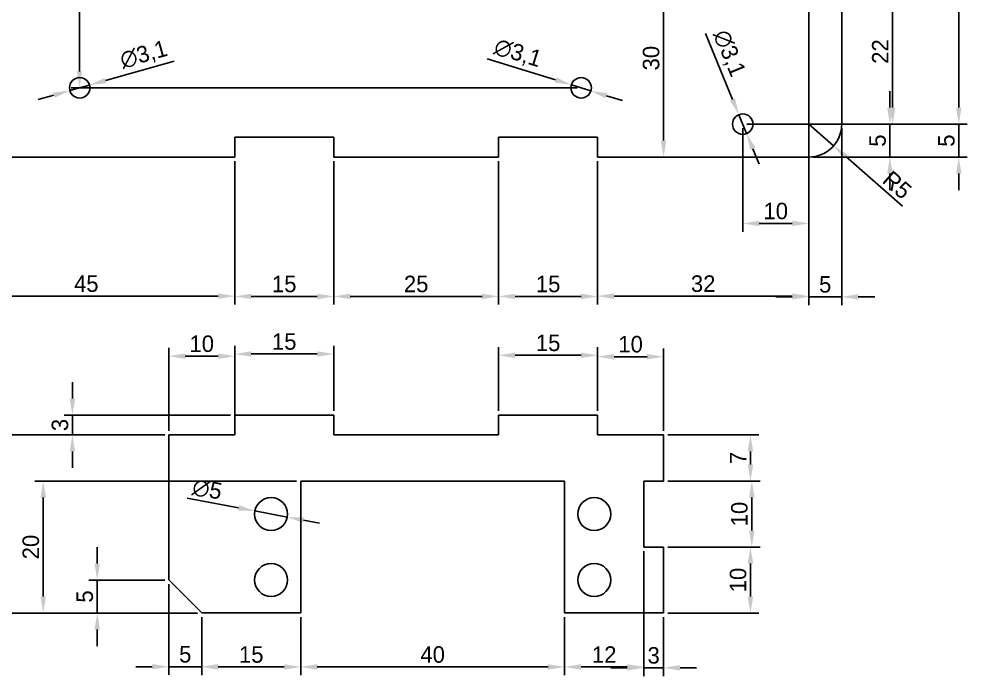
# Model space of a CAD drawing. Header units: millimetres. Extents: x -87 to 325, y -29 to 181.
# Drawn here: x 82.3 to 226, y -28.7 to 70.9 of the extents above; entities that cross this region are included whole.
import ezdxf

# ---------------------------------------------------------------- set-up
doc = ezdxf.new("R2010")
doc.units = ezdxf.units.MM
for name, color, linetype in [('base', 7, 'Continuous'), ('c_base', 4, 'Continuous'), ('c_lateral', 4, 'Continuous'), ('diametros', 4, 'Continuous'), ('laterales', 7, 'Continuous')]:
    doc.layers.add(name, color=color, linetype=linetype)
doc.dimstyles.new('ISO-25', dxfattribs={"dimtxt": 2.5, "dimasz": 2.5, "dimexe": 1.25, "dimexo": 0.625, "dimtad": 1, "dimtxsty": 'Standard', "dimcen": 2.5, "dimadec": 0, "dimazin": 0, "dimtfac": 1, "dimtmove": 0, "dimatfit": 3, "dimfxl": 1, "dimarcsym": 0})

# ---------------------------------------------------------------- blocks, each defined once
blk = doc.blocks.new('*D3')
at = {"layer": 'Defpoints', "color": 0}
for p in [(92.99, 60.92), (90.01, 60.08)]:
    blk.add_point(p, dxfattribs=at)
at = {"layer": 'diametros', "color": 0, "lineweight": -2}
for p, q in [((105.82, 64.55), (95.4, 61.6)), ((90.01, 60.08), (92.99, 60.92)), ((87.6, 59.4), (85.2, 58.72))]:
    blk.add_line(p, q, dxfattribs=at)
at = {"layer": 'diametros', "color": 0}
for points in [[(95.28, 62), (95.51, 61.2), (92.99, 60.92)], [(87.49, 59.8), (87.72, 59), (90.01, 60.08)]]:
    blk.add_solid(points, dxfattribs=at)
at = {"layer": 'diametros', "color": 0, "insert": (101.24, 65.42), "char_height": 2.5, "attachment_point": 5, "rotation": 15.8009}
blk.add_mtext('∅3,1', dxfattribs=at)
blk = doc.blocks.new('*D4')
at = {"layer": 'Defpoints', "color": 0}
for p in [(166.02, 60.96), (168.98, 60.04)]:
    blk.add_point(p, dxfattribs=at)
at = {"layer": 'diametros', "color": 0, "lineweight": -2}
for p, q in [((153.28, 64.89), (163.63, 61.69)), ((168.98, 60.04), (166.02, 60.96)), ((171.37, 59.31), (173.76, 58.57))]:
    blk.add_line(p, q, dxfattribs=at)
at = {"layer": 'diametros', "color": 0}
for points in [[(163.75, 62.09), (163.51, 61.3), (166.02, 60.96)], [(171.49, 59.7), (171.25, 58.91), (168.98, 60.04)]]:
    blk.add_solid(points, dxfattribs=at)
at = {"layer": 'diametros', "color": 0, "insert": (157.87, 65.65), "char_height": 2.5, "attachment_point": 5, "rotation": 342.8414}
blk.add_mtext('∅3,1', dxfattribs=at)
blk = doc.blocks.new('*D14')
at = {"layer": 'c_base', "color": 0, "lineweight": -2}
for p, q in [((155, 49.38), (155, 27.64)), ((170, 49.38), (170, 27.64)), ((167.5, 28.89), (157.5, 28.89))]:
    blk.add_line(p, q, dxfattribs=at)
at = {"layer": 'c_base', "color": 0}
for points in [[(157.5, 29.3), (157.5, 28.47), (155, 28.89)], [(167.5, 29.3), (167.5, 28.47), (170, 28.89)]]:
    blk.add_solid(points, dxfattribs=at)
at = {"layer": 'Defpoints', "color": 0}
for p in [(155, 50), (170, 50), (155, 28.89)]:
    blk.add_point(p, dxfattribs=at)
at = {"layer": 'c_base', "color": 0, "insert": (162.5, 30.76), "char_height": 2.5, "attachment_point": 5}
blk.add_mtext('15', dxfattribs=at)
blk = doc.blocks.new('*D15')
at = {"layer": 'c_base', "color": 0, "lineweight": -2}
for p, q in [((130, 49.38), (130, 27.64)), ((155, 49.38), (155, 27.64)), ((152.5, 28.89), (132.5, 28.89))]:
    blk.add_line(p, q, dxfattribs=at)
at = {"layer": 'c_base', "color": 0}
for points in [[(132.5, 29.3), (132.5, 28.47), (130, 28.89)], [(152.5, 29.3), (152.5, 28.47), (155, 28.89)]]:
    blk.add_solid(points, dxfattribs=at)
at = {"layer": 'Defpoints', "color": 0}
for p in [(130, 50), (155, 50), (130, 28.89)]:
    blk.add_point(p, dxfattribs=at)
at = {"layer": 'c_base', "color": 0, "insert": (142.5, 30.76), "char_height": 2.5, "attachment_point": 5}
blk.add_mtext('25', dxfattribs=at)
blk = doc.blocks.new('*D16')
at = {"layer": 'c_base', "color": 0, "lineweight": -2}
for p, q in [((115, 49.38), (115, 27.64)), ((130, 49.38), (130, 27.64)), ((127.5, 28.89), (117.5, 28.89))]:
    blk.add_line(p, q, dxfattribs=at)
at = {"layer": 'c_base', "color": 0}
for points in [[(117.5, 29.3), (117.5, 28.47), (115, 28.89)], [(127.5, 29.3), (127.5, 28.47), (130, 28.89)]]:
    blk.add_solid(points, dxfattribs=at)
at = {"layer": 'Defpoints', "color": 0}
for p in [(115, 50), (130, 50), (115, 28.89)]:
    blk.add_point(p, dxfattribs=at)
at = {"layer": 'c_base', "color": 0, "insert": (122.5, 30.76), "char_height": 2.5, "attachment_point": 5}
blk.add_mtext('15', dxfattribs=at)
blk = doc.blocks.new('*D22')
at = {"layer": 'c_base', "color": 0, "lineweight": -2}
for p, q in [((90.88, 119.5), (90.23, 119.5)), ((91.48, 63), (91.48, 117)), ((166.88, 60.5), (90.23, 60.5))]:
    blk.add_line(p, q, dxfattribs=at)
at = {"layer": 'c_base', "color": 0}
for points in [[(91.06, 117), (91.89, 117), (91.48, 119.5)], [(91.06, 63), (91.89, 63), (91.48, 60.5)]]:
    blk.add_solid(points, dxfattribs=at)
at = {"layer": 'Defpoints', "color": 0}
for p in [(91.48, 119.5), (91.5, 119.5), (167.5, 60.5)]:
    blk.add_point(p, dxfattribs=at)
at = {"layer": 'c_base', "color": 0, "insert": (89.6, 90), "char_height": 2.5, "attachment_point": 5, "rotation": 90}
blk.add_mtext('59', dxfattribs=at)
blk = doc.blocks.new('*D23')
at = {"layer": 'c_lateral', "color": 0, "lineweight": -2}
for p, q in [((105, -14.72), (105, -28.49)), ((110, -19.72), (110, -28.49)), ((102.5, -27.24), (100, -27.24)), ((105, -27.24), (110, -27.24)), ((112.5, -27.24), (115, -27.24))]:
    blk.add_line(p, q, dxfattribs=at)
at = {"layer": 'c_lateral', "color": 0}
for points in [[(102.5, -26.83), (102.5, -27.66), (105, -27.24)], [(112.5, -26.83), (112.5, -27.66), (110, -27.24)]]:
    blk.add_solid(points, dxfattribs=at)
at = {"layer": 'Defpoints', "color": 0}
for p in [(105, -14.1), (110, -19.1), (110, -27.24)]:
    blk.add_point(p, dxfattribs=at)
at = {"layer": 'c_lateral', "color": 0, "insert": (107.5, -25.37), "char_height": 2.5, "attachment_point": 5}
blk.add_mtext('5', dxfattribs=at)
blk = doc.blocks.new('*D24')
at = {"layer": 'c_lateral', "color": 0, "lineweight": -2}
for p, q in [((110, -19.72), (110, -28.52)), ((125, -19.72), (125, -28.52)), ((112.5, -27.27), (122.5, -27.27))]:
    blk.add_line(p, q, dxfattribs=at)
at = {"layer": 'c_lateral', "color": 0}
for points in [[(112.5, -26.86), (112.5, -27.69), (110, -27.27)], [(122.5, -26.86), (122.5, -27.69), (125, -27.27)]]:
    blk.add_solid(points, dxfattribs=at)
at = {"layer": 'Defpoints', "color": 0}
for p in [(110, -19.1), (125, -19.1), (125, -27.27)]:
    blk.add_point(p, dxfattribs=at)
at = {"layer": 'c_lateral', "color": 0, "insert": (117.5, -25.4), "char_height": 2.5, "attachment_point": 5}
blk.add_mtext('15', dxfattribs=at)
blk = doc.blocks.new('*D25')
at = {"layer": 'c_lateral', "color": 0, "lineweight": -2}
for p, q in [((125, -19.72), (125, -28.52)), ((165, -19.72), (165, -28.52)), ((127.5, -27.27), (162.5, -27.27))]:
    blk.add_line(p, q, dxfattribs=at)
at = {"layer": 'c_lateral', "color": 0}
for points in [[(127.5, -26.86), (127.5, -27.69), (125, -27.27)], [(162.5, -26.86), (162.5, -27.69), (165, -27.27)]]:
    blk.add_solid(points, dxfattribs=at)
at = {"layer": 'Defpoints', "color": 0}
for p in [(125, -19.1), (165, -19.1), (165, -27.27)]:
    blk.add_point(p, dxfattribs=at)
at = {"layer": 'c_lateral', "color": 0, "insert": (145, -25.4), "char_height": 2.5, "attachment_point": 5}
blk.add_mtext('40', dxfattribs=at)
blk = doc.blocks.new('*D26')
at = {"layer": 'c_lateral', "color": 0, "lineweight": -2}
for p, q in [((177, -9.72), (177, -28.52)), ((165, -19.72), (165, -28.52)), ((167.5, -27.27), (174.5, -27.27))]:
    blk.add_line(p, q, dxfattribs=at)
at = {"layer": 'c_lateral', "color": 0}
for points in [[(167.5, -26.86), (167.5, -27.69), (165, -27.27)], [(174.5, -26.86), (174.5, -27.69), (177, -27.27)]]:
    blk.add_solid(points, dxfattribs=at)
at = {"layer": 'Defpoints', "color": 0}
for p in [(177, -9.1), (165, -19.1), (177, -27.27)]:
    blk.add_point(p, dxfattribs=at)
at = {"layer": 'c_lateral', "color": 0, "insert": (171, -25.4), "char_height": 2.5, "attachment_point": 5}
blk.add_mtext('12', dxfattribs=at)
blk = doc.blocks.new('*D27')
at = {"layer": 'c_lateral', "color": 0, "lineweight": -2}
for p, q in [((177, -9.72), (177, -28.65)), ((180, -19.72), (180, -28.65)), ((174.5, -27.4), (172, -27.4)), ((177, -27.4), (180, -27.4)), ((182.5, -27.4), (185, -27.4))]:
    blk.add_line(p, q, dxfattribs=at)
at = {"layer": 'c_lateral', "color": 0}
for points in [[(174.5, -26.99), (174.5, -27.82), (177, -27.4)], [(182.5, -26.99), (182.5, -27.82), (180, -27.4)]]:
    blk.add_solid(points, dxfattribs=at)
at = {"layer": 'Defpoints', "color": 0}
for p in [(177, -9.1), (180, -19.1), (180, -27.4)]:
    blk.add_point(p, dxfattribs=at)
at = {"layer": 'c_lateral', "color": 0, "insert": (178.5, -25.53), "char_height": 2.5, "attachment_point": 5}
blk.add_mtext('3', dxfattribs=at)
blk = doc.blocks.new('*D28')
at = {"layer": 'c_lateral', "color": 0, "lineweight": -2}
for p, q in [((94.16, -11.6), (94.16, -9.1)), ((104.38, -14.1), (92.91, -14.1)), ((94.16, -19.1), (94.16, -14.1)), ((109.38, -19.1), (92.91, -19.1)), ((94.16, -21.6), (94.16, -24.1))]:
    blk.add_line(p, q, dxfattribs=at)
at = {"layer": 'c_lateral', "color": 0}
for points in [[(93.74, -11.6), (94.57, -11.6), (94.16, -14.1)], [(93.74, -21.6), (94.57, -21.6), (94.16, -19.1)]]:
    blk.add_solid(points, dxfattribs=at)
at = {"layer": 'Defpoints', "color": 0}
for p in [(94.16, -14.1), (105, -14.1), (110, -19.1)]:
    blk.add_point(p, dxfattribs=at)
at = {"layer": 'c_lateral', "color": 0, "insert": (92.28, -16.6), "char_height": 2.5, "attachment_point": 5, "rotation": 90}
blk.add_mtext('5', dxfattribs=at)
blk = doc.blocks.new('*D29')
at = {"layer": 'c_lateral', "color": 0, "lineweight": -2}
for p, q in [((124.38, 0.9), (84.72, 0.9)), ((85.97, -16.6), (85.97, -1.6)), ((109.38, -19.1), (84.72, -19.1))]:
    blk.add_line(p, q, dxfattribs=at)
at = {"layer": 'c_lateral', "color": 0}
for points in [[(85.56, -1.6), (86.39, -1.6), (85.97, 0.9)], [(85.56, -16.6), (86.39, -16.6), (85.97, -19.1)]]:
    blk.add_solid(points, dxfattribs=at)
at = {"layer": 'Defpoints', "color": 0}
for p in [(85.97, 0.9), (125, 0.9), (110, -19.1)]:
    blk.add_point(p, dxfattribs=at)
at = {"layer": 'c_lateral', "color": 0, "insert": (84.1, -9.1), "char_height": 2.5, "attachment_point": 5, "rotation": 90}
blk.add_mtext('20', dxfattribs=at)
blk = doc.blocks.new('*D30')
at = {"layer": 'c_lateral', "color": 0, "lineweight": -2}
for p, q in [((104.38, 7.9), (76.41, 7.9)), ((77.66, -16.6), (77.66, 5.4)), ((109.38, -19.1), (76.41, -19.1))]:
    blk.add_line(p, q, dxfattribs=at)
at = {"layer": 'c_lateral', "color": 0}
for points in [[(77.24, 5.4), (78.08, 5.4), (77.66, 7.9)], [(77.24, -16.6), (78.08, -16.6), (77.66, -19.1)]]:
    blk.add_solid(points, dxfattribs=at)
at = {"layer": 'Defpoints', "color": 0}
for p in [(77.66, 7.9), (105, 7.9), (110, -19.1)]:
    blk.add_point(p, dxfattribs=at)
at = {"layer": 'c_lateral', "color": 0, "insert": (75.78, -5.6), "char_height": 2.5, "attachment_point": 5, "rotation": 90}
blk.add_mtext('27', dxfattribs=at)
blk = doc.blocks.new('*D31')
at = {"layer": 'c_lateral', "color": 0, "lineweight": -2}
for p, q in [((90.39, 13.4), (90.39, 15.9)), ((114.38, 10.9), (89.14, 10.9)), ((90.39, 10.9), (90.39, 7.9)), ((104.38, 7.9), (89.14, 7.9)), ((90.39, 5.4), (90.39, 2.9))]:
    blk.add_line(p, q, dxfattribs=at)
at = {"layer": 'c_lateral', "color": 0}
for points in [[(89.98, 13.4), (90.81, 13.4), (90.39, 10.9)], [(89.98, 5.4), (90.81, 5.4), (90.39, 7.9)]]:
    blk.add_solid(points, dxfattribs=at)
at = {"layer": 'Defpoints', "color": 0}
for p in [(115, 10.9), (90.39, 7.9), (105, 7.9)]:
    blk.add_point(p, dxfattribs=at)
at = {"layer": 'c_lateral', "color": 0, "insert": (88.52, 9.4), "char_height": 2.5, "attachment_point": 5, "rotation": 90}
blk.add_mtext('3', dxfattribs=at)
blk = doc.blocks.new('*D32')
at = {"layer": 'c_lateral', "color": 0, "lineweight": -2}
for p, q in [((180.62, -9.1), (194.42, -9.1)), ((193.17, -16.6), (193.17, -11.6)), ((180.62, -19.1), (194.42, -19.1))]:
    blk.add_line(p, q, dxfattribs=at)
at = {"layer": 'c_lateral', "color": 0}
for points in [[(192.75, -11.6), (193.59, -11.6), (193.17, -9.1)], [(192.75, -16.6), (193.59, -16.6), (193.17, -19.1)]]:
    blk.add_solid(points, dxfattribs=at)
at = {"layer": 'Defpoints', "color": 0}
for p in [(180, -9.1), (193.17, -9.1), (180, -19.1)]:
    blk.add_point(p, dxfattribs=at)
at = {"layer": 'c_lateral', "color": 0, "insert": (191.3, -14.1), "char_height": 2.5, "attachment_point": 5, "rotation": 90}
blk.add_mtext('10', dxfattribs=at)
blk = doc.blocks.new('*D33')
at = {"layer": 'c_lateral', "color": 0, "lineweight": -2}
for p, q in [((180.62, 0.9), (194.63, 0.9)), ((193.38, -6.6), (193.38, -1.6)), ((180.62, -9.1), (194.63, -9.1))]:
    blk.add_line(p, q, dxfattribs=at)
at = {"layer": 'c_lateral', "color": 0}
for points in [[(192.96, -1.6), (193.79, -1.6), (193.38, 0.9)], [(192.96, -6.6), (193.79, -6.6), (193.38, -9.1)]]:
    blk.add_solid(points, dxfattribs=at)
at = {"layer": 'Defpoints', "color": 0}
for p in [(180, 0.9), (193.38, 0.9), (180, -9.1)]:
    blk.add_point(p, dxfattribs=at)
at = {"layer": 'c_lateral', "color": 0, "insert": (191.5, -4.1), "char_height": 2.5, "attachment_point": 5, "rotation": 90}
blk.add_mtext('10', dxfattribs=at)
blk = doc.blocks.new('*D34')
at = {"layer": 'c_lateral', "color": 0, "lineweight": -2}
for p, q in [((180.62, 7.9), (194.42, 7.9)), ((193.17, 3.4), (193.17, 5.4)), ((180.62, 0.9), (194.42, 0.9))]:
    blk.add_line(p, q, dxfattribs=at)
at = {"layer": 'c_lateral', "color": 0}
for points in [[(192.75, 5.4), (193.59, 5.4), (193.17, 7.9)], [(192.75, 3.4), (193.59, 3.4), (193.17, 0.9)]]:
    blk.add_solid(points, dxfattribs=at)
at = {"layer": 'Defpoints', "color": 0}
for p in [(180, 7.9), (193.17, 7.9), (180, 0.9)]:
    blk.add_point(p, dxfattribs=at)
at = {"layer": 'c_lateral', "color": 0, "insert": (191.3, 4.4), "char_height": 2.5, "attachment_point": 5, "rotation": 90}
blk.add_mtext('7', dxfattribs=at)
blk = doc.blocks.new('*D35')
at = {"layer": 'c_lateral', "color": 0, "lineweight": -2}
for p, q in [((115, 11.53), (115, 21.41)), ((117.5, 20.16), (127.5, 20.16)), ((130, 11.53), (130, 21.41))]:
    blk.add_line(p, q, dxfattribs=at)
at = {"layer": 'c_lateral', "color": 0}
for points in [[(117.5, 20.58), (117.5, 19.74), (115, 20.16)], [(127.5, 20.58), (127.5, 19.74), (130, 20.16)]]:
    blk.add_solid(points, dxfattribs=at)
at = {"layer": 'Defpoints', "color": 0}
for p in [(130, 20.16), (115, 10.9), (130, 10.9)]:
    blk.add_point(p, dxfattribs=at)
at = {"layer": 'c_lateral', "color": 0, "insert": (122.5, 22.04), "char_height": 2.5, "attachment_point": 5}
blk.add_mtext('15', dxfattribs=at)
blk = doc.blocks.new('*D36')
at = {"layer": 'c_lateral', "color": 0, "lineweight": -2}
for p, q in [((155, 11.53), (155, 21.21)), ((170, 11.53), (170, 21.21)), ((167.5, 19.96), (157.5, 19.96))]:
    blk.add_line(p, q, dxfattribs=at)
at = {"layer": 'c_lateral', "color": 0}
for points in [[(157.5, 20.37), (157.5, 19.54), (155, 19.96)], [(167.5, 20.37), (167.5, 19.54), (170, 19.96)]]:
    blk.add_solid(points, dxfattribs=at)
at = {"layer": 'Defpoints', "color": 0}
for p in [(155, 19.96), (155, 10.9), (170, 10.9)]:
    blk.add_point(p, dxfattribs=at)
at = {"layer": 'c_lateral', "color": 0, "insert": (162.5, 21.83), "char_height": 2.5, "attachment_point": 5}
blk.add_mtext('15', dxfattribs=at)
blk = doc.blocks.new('*D37')
at = {"layer": 'c_lateral', "color": 0, "lineweight": -2}
for p, q in [((170, 11.53), (170, 21)), ((180, 8.53), (180, 21)), ((177.5, 19.75), (172.5, 19.75))]:
    blk.add_line(p, q, dxfattribs=at)
at = {"layer": 'c_lateral', "color": 0}
for points in [[(172.5, 20.17), (172.5, 19.33), (170, 19.75)], [(177.5, 20.17), (177.5, 19.33), (180, 19.75)]]:
    blk.add_solid(points, dxfattribs=at)
at = {"layer": 'Defpoints', "color": 0}
for p in [(170, 19.75), (170, 10.9), (180, 7.9)]:
    blk.add_point(p, dxfattribs=at)
at = {"layer": 'c_lateral', "color": 0, "insert": (175, 21.63), "char_height": 2.5, "attachment_point": 5}
blk.add_mtext('10', dxfattribs=at)
blk = doc.blocks.new('*D53')
at = {"layer": 'Defpoints', "color": 0}
for p in [(118.04, -3.63), (122.96, -4.56)]:
    blk.add_point(p, dxfattribs=at)
at = {"layer": 'diametros', "color": 0, "lineweight": -2}
for p, q in [((107.81, -1.7), (115.59, -3.17)), ((122.96, -4.56), (118.04, -3.63)), ((125.41, -5.02), (127.87, -5.49))]:
    blk.add_line(p, q, dxfattribs=at)
at = {"layer": 'diametros', "color": 0}
for points in [[(115.66, -2.76), (115.51, -3.58), (118.04, -3.63)], [(125.49, -4.61), (125.34, -5.43), (122.96, -4.56)]]:
    blk.add_solid(points, dxfattribs=at)
at = {"layer": 'diametros', "color": 0, "insert": (110.82, -0.36), "char_height": 2.5, "attachment_point": 5, "rotation": 349.3141}
blk.add_mtext('∅5', dxfattribs=at)
blk = doc.blocks.new('*D64')
at = {"layer": 'c_base', "color": 0, "lineweight": -2}
for p, q in [((70, 49.38), (70, 27.68)), ((115, 49.38), (115, 27.68)), ((72.5, 28.93), (112.5, 28.93))]:
    blk.add_line(p, q, dxfattribs=at)
at = {"layer": 'c_base', "color": 0}
for points in [[(72.5, 29.35), (72.5, 28.51), (70, 28.93)], [(112.5, 29.35), (112.5, 28.51), (115, 28.93)]]:
    blk.add_solid(points, dxfattribs=at)
at = {"layer": 'Defpoints', "color": 0}
for p in [(70, 50), (115, 50), (115, 28.93)]:
    blk.add_point(p, dxfattribs=at)
at = {"layer": 'c_base', "color": 0, "insert": (92.5, 30.81), "char_height": 2.5, "attachment_point": 5}
blk.add_mtext('45', dxfattribs=at)
blk = doc.blocks.new('*D65')
at = {"layer": 'c_base', "color": 0, "lineweight": -2}
for p, q in [((170, 49.38), (170, 27.68)), ((202, 49.38), (202, 27.68)), ((172.5, 28.93), (199.5, 28.93))]:
    blk.add_line(p, q, dxfattribs=at)
at = {"layer": 'c_base', "color": 0}
for points in [[(172.5, 29.35), (172.5, 28.51), (170, 28.93)], [(199.5, 29.35), (199.5, 28.51), (202, 28.93)]]:
    blk.add_solid(points, dxfattribs=at)
at = {"layer": 'Defpoints', "color": 0}
for p in [(170, 50), (202, 50), (202, 28.93)]:
    blk.add_point(p, dxfattribs=at)
at = {"layer": 'c_base', "color": 0, "insert": (186, 30.81), "char_height": 2.5, "attachment_point": 5}
blk.add_mtext('32', dxfattribs=at)
blk = doc.blocks.new('*D66')
at = {"layer": 'c_base', "color": 0, "lineweight": -2}
for p, q in [((207.62, 125), (226, 125)), ((224.75, 122.5), (224.75, 57.5)), ((207.62, 55), (226, 55))]:
    blk.add_line(p, q, dxfattribs=at)
at = {"layer": 'c_base', "color": 0}
for points in [[(224.33, 122.5), (225.16, 122.5), (224.75, 125)], [(224.33, 57.5), (225.16, 57.5), (224.75, 55)]]:
    blk.add_solid(points, dxfattribs=at)
at = {"layer": 'Defpoints', "color": 0}
for p in [(207, 125), (207, 55), (224.75, 55)]:
    blk.add_point(p, dxfattribs=at)
at = {"layer": 'c_base', "color": 0, "insert": (222.87, 90), "char_height": 2.5, "attachment_point": 5, "rotation": 90}
blk.add_mtext('70', dxfattribs=at)
blk = doc.blocks.new('*D68')
at = {"layer": 'Defpoints', "color": 0}
for p in [(202, 55), (205.77, 51.71)]:
    blk.add_point(p, dxfattribs=at)
at = {"layer": 'diametros', "color": 0, "lineweight": -2}
for p, q in [((202, 55), (205.77, 51.71)), ((216.21, 42.59), (207.65, 50.07))]:
    blk.add_line(p, q, dxfattribs=at)
at = {"layer": 'diametros', "color": 0}
blk.add_solid([(207.92, 50.38), (207.37, 49.75), (205.77, 51.71)], dxfattribs=at)
at = {"layer": 'diametros', "color": 0, "insert": (215.4, 45.78), "char_height": 2.5, "attachment_point": 5, "rotation": 318.8631}
blk.add_mtext('R5', dxfattribs=at)
blk = doc.blocks.new('*D69')
at = {"layer": 'c_base', "color": 0, "lineweight": -2}
for p, q in [((207, 54.38), (207, 27.57)), ((202, 49.38), (202, 27.57)), ((199.5, 28.82), (197, 28.82)), ((202, 28.82), (207, 28.82)), ((209.5, 28.82), (212, 28.82))]:
    blk.add_line(p, q, dxfattribs=at)
at = {"layer": 'c_base', "color": 0}
for points in [[(199.5, 29.24), (199.5, 28.41), (202, 28.82)], [(209.5, 29.24), (209.5, 28.41), (207, 28.82)]]:
    blk.add_solid(points, dxfattribs=at)
at = {"layer": 'Defpoints', "color": 0}
for p in [(207, 55), (202, 50), (207, 28.82)]:
    blk.add_point(p, dxfattribs=at)
at = {"layer": 'c_base', "color": 0, "insert": (204.5, 30.7), "char_height": 2.5, "attachment_point": 5}
blk.add_mtext('5', dxfattribs=at)
blk = doc.blocks.new('*D70')
at = {"layer": 'c_base', "color": 0, "lineweight": -2}
for p, q in [((224.75, 57.5), (224.75, 60)), ((207.62, 55), (226, 55)), ((224.75, 50), (224.75, 55)), ((202.62, 50), (226, 50)), ((224.75, 47.5), (224.75, 45))]:
    blk.add_line(p, q, dxfattribs=at)
at = {"layer": 'c_base', "color": 0}
for points in [[(224.33, 57.5), (225.16, 57.5), (224.75, 55)], [(224.33, 47.5), (225.16, 47.5), (224.75, 50)]]:
    blk.add_solid(points, dxfattribs=at)
at = {"layer": 'Defpoints', "color": 0}
for p in [(207, 55), (224.75, 55), (202, 50)]:
    blk.add_point(p, dxfattribs=at)
at = {"layer": 'c_base', "color": 0, "insert": (222.87, 52.5), "char_height": 2.5, "attachment_point": 5, "rotation": 90}
blk.add_mtext('5', dxfattribs=at)
blk = doc.blocks.new('*D71')
at = {"layer": 'c_lateral', "color": 0, "lineweight": -2}
for p, q in [((105, 8.53), (105, 21.08)), ((115, 8.53), (115, 21.08)), ((107.5, 19.83), (112.5, 19.83))]:
    blk.add_line(p, q, dxfattribs=at)
at = {"layer": 'c_lateral', "color": 0}
for points in [[(107.5, 20.25), (107.5, 19.41), (105, 19.83)], [(112.5, 20.25), (112.5, 19.41), (115, 19.83)]]:
    blk.add_solid(points, dxfattribs=at)
at = {"layer": 'Defpoints', "color": 0}
for p in [(115, 19.83), (105, 7.9), (115, 7.9)]:
    blk.add_point(p, dxfattribs=at)
at = {"layer": 'c_lateral', "color": 0, "insert": (110, 21.7), "char_height": 2.5, "attachment_point": 5}
blk.add_mtext('10', dxfattribs=at)
blk = doc.blocks.new('*D90')
at = {"layer": 'c_base', "color": 0, "lineweight": -2}
for p, q in [((214.31, 57.5), (214.31, 60)), ((192.62, 55), (215.56, 55)), ((214.31, 55), (214.31, 50)), ((202.62, 50), (215.56, 50)), ((214.31, 47.5), (214.31, 45))]:
    blk.add_line(p, q, dxfattribs=at)
at = {"layer": 'c_base', "color": 0}
for points in [[(213.89, 57.5), (214.73, 57.5), (214.31, 55)], [(213.89, 47.5), (214.73, 47.5), (214.31, 50)]]:
    blk.add_solid(points, dxfattribs=at)
at = {"layer": 'Defpoints', "color": 0}
for p in [(192, 55), (202, 50), (214.31, 50)]:
    blk.add_point(p, dxfattribs=at)
at = {"layer": 'c_base', "color": 0, "insert": (212.44, 52.5), "char_height": 2.5, "attachment_point": 5, "rotation": 90}
blk.add_mtext('5', dxfattribs=at)
blk = doc.blocks.new('*D91')
at = {"layer": 'c_base', "color": 0, "lineweight": -2}
for p, q in [((202.62, 77), (215.97, 77)), ((214.72, 74.5), (214.72, 57.5)), ((192.62, 55), (215.97, 55))]:
    blk.add_line(p, q, dxfattribs=at)
at = {"layer": 'c_base', "color": 0}
for points in [[(214.3, 74.5), (215.13, 74.5), (214.72, 77)], [(214.3, 57.5), (215.13, 57.5), (214.72, 55)]]:
    blk.add_solid(points, dxfattribs=at)
at = {"layer": 'Defpoints', "color": 0}
for p in [(202, 77), (192, 55), (214.72, 55)]:
    blk.add_point(p, dxfattribs=at)
at = {"layer": 'c_base', "color": 0, "insert": (212.84, 66), "char_height": 2.5, "attachment_point": 5, "rotation": 90}
blk.add_mtext('22', dxfattribs=at)
blk = doc.blocks.new('*D92')
at = {"layer": 'c_base', "color": 0, "lineweight": -2}
for p, q in [((202, 76.38), (202, 38.7)), ((192, 54.38), (192, 38.7)), ((199.5, 39.95), (194.5, 39.95))]:
    blk.add_line(p, q, dxfattribs=at)
at = {"layer": 'c_base', "color": 0}
for points in [[(194.5, 40.37), (194.5, 39.53), (192, 39.95)], [(199.5, 40.37), (199.5, 39.53), (202, 39.95)]]:
    blk.add_solid(points, dxfattribs=at)
at = {"layer": 'Defpoints', "color": 0}
for p in [(202, 77), (192, 55), (192, 39.95)]:
    blk.add_point(p, dxfattribs=at)
at = {"layer": 'c_base', "color": 0, "insert": (197, 41.82), "char_height": 2.5, "attachment_point": 5}
blk.add_mtext('10', dxfattribs=at)
blk = doc.blocks.new('*D93')
at = {"layer": 'c_base', "color": 0, "lineweight": -2}
for p, q in [((180.62, 80), (181.25, 80)), ((180, 77.5), (180, 52.5)), ((179.38, 50), (178.75, 50))]:
    blk.add_line(p, q, dxfattribs=at)
at = {"layer": 'c_base', "color": 0}
for points in [[(179.58, 77.5), (180.42, 77.5), (180, 80)], [(179.58, 52.5), (180.42, 52.5), (180, 50)]]:
    blk.add_solid(points, dxfattribs=at)
at = {"layer": 'Defpoints', "color": 0}
for p in [(180, 80), (180, 50), (180, 50)]:
    blk.add_point(p, dxfattribs=at)
at = {"layer": 'c_base', "color": 0, "insert": (178.12, 65), "char_height": 2.5, "attachment_point": 5, "rotation": 90}
blk.add_mtext('30', dxfattribs=at)
blk = doc.blocks.new('*D96')
at = {"layer": 'c_base', "color": 0, "lineweight": -2}
for p, q in [((186.33, 68.76), (190.46, 58.75)), ((192.59, 53.57), (191.41, 56.43)), ((193.54, 51.25), (194.49, 48.94))]:
    blk.add_line(p, q, dxfattribs=at)
at = {"layer": 'c_base', "color": 0}
for points in [[(190.84, 58.9), (190.07, 58.59), (191.41, 56.43)], [(193.93, 51.41), (193.16, 51.1), (192.59, 53.57)]]:
    blk.add_solid(points, dxfattribs=at)
at = {"layer": 'Defpoints', "color": 0}
for p in [(191.41, 56.43), (192.59, 53.57)]:
    blk.add_point(p, dxfattribs=at)
at = {"layer": 'c_base', "color": 0, "insert": (189.85, 65.7), "char_height": 2.5, "attachment_point": 5, "rotation": 292.3779}
blk.add_mtext('∅3,1', dxfattribs=at)

msp = doc.modelspace()

# ---------------------------------------------------------------- linework, layer by layer
at = {"layer": 'base'}
for p, q in [((207, 125), (207, 55)), ((130, 53), (115, 53)), ((115, 53), (115, 50)), ((130, 50), (130, 53)), ((170, 53), (155, 53)), ((155, 53), (155, 50)), ((170, 50), (170, 53)), ((115, 50), (70, 50)), ((155, 50), (130, 50)), ((180, 50), (170, 50)), ((202, 50), (180, 50))]:
    msp.add_line(p, q, dxfattribs=at)
for centre in [(91.5, 60.5), (167.5, 60.5), (192, 55)]:
    msp.add_circle(centre, 1.55, dxfattribs=at)
msp.add_arc((202, 55), 5, 270, 0, dxfattribs=at)
at = {"layer": 'laterales'}
for p, q in [((130, 10.905), (115, 10.905)), ((115, 10.905), (115, 7.905)), ((130, 7.905), (130, 10.905)), ((170, 10.905), (155, 10.905)), ((155, 10.905), (155, 7.905)), ((170, 7.905), (170, 10.905)), ((115, 7.905), (105, 7.905)), ((105, 7.905), (105, -14.095)), ((155, 7.905), (130, 7.905)), ((180, 7.905), (170, 7.905)), ((180, 7.905), (180, 0.905)), ((165, 0.905), (125, 0.905)), ((125, 0.905), (125, -19.095)), ((165, -19.095), (165, 0.905)), ((177, -9.095), (177, 0.905)), ((177, 0.905), (180, 0.905)), ((180, -9.095), (177, -9.095)), ((180, -19.095), (180, -9.095)), ((110, -19.095), (105, -14.095)), ((125, -19.095), (110, -19.095)), ((180, -19.095), (165, -19.095))]:
    msp.add_line(p, q, dxfattribs=at)
for centre in [(120.5, -4.095), (169.5, -4.095), (120.5, -14.095), (169.5, -14.095)]:
    msp.add_circle(centre, 2.5, dxfattribs=at)

# ---------------------------------------------------------------- dimensions: what is measured, and where the dimension line sits
at = {"layer": 'c_base'}
for base, p1, p2, picture, middle in [((224.746, 55), (207, 125), (207, 55), '*D66', (222.871, 90)), ((91.475, 119.5), (167.5, 60.5), (91.5, 119.5), '*D22', (89.6, 90)), ((214.311, 50), (192, 55), (202, 50), '*D90', (212.436, 52.5)), ((224.746, 55), (202, 50), (207, 55), '*D70', (222.871, 52.5))]:
    dim = msp.add_linear_dim(base=base, p1=p1, p2=p2, angle=90, dimstyle='ISO-25', dxfattribs=at)
    dim.commit()
    dim.dimension.update_dxf_attribs({"geometry": picture, "text_midpoint": middle})
for base, p1, p2, picture, middle in [((180, 50), (180, 80), (180, 50), '*D93', (178.125, 65)), ((214.717, 55), (202, 77), (192, 55), '*D91', (212.842, 66))]:
    dim = msp.add_linear_dim(base=base, p1=p1, p2=p2, angle=90, dimstyle='ISO-25', override={"dimcen": 24.166092}, dxfattribs=at)
    dim.commit()
    dim.dimension.update_dxf_attribs({"geometry": picture, "text_midpoint": middle})
dim = msp.add_linear_dim(base=(192, 39.949), p1=(202, 77), p2=(192, 55), dimstyle='ISO-25', override={"dimcen": 24.166092}, dxfattribs=at)
dim.commit()
dim.dimension.update_dxf_attribs({"geometry": '*D92', "text_midpoint": (197, 41.824)})
dim = msp.add_diameter_dim_2p(p1=(192.59, 53.567), p2=(191.41, 56.433), dimstyle='ISO-25', override={"dimcen": 24.166092}, dxfattribs=at)
dim.commit()
dim.dimension.update_dxf_attribs({"geometry": '*D96', "text_midpoint": (189.846, 65.703)})
for base, p1, p2, picture, middle in [((207, 28.824), (202, 50), (207, 55), '*D69', (204.5, 30.699)), ((115, 28.93), (70, 50), (115, 50), '*D64', (92.5, 30.805)), ((115, 28.888), (130, 50), (115, 50), '*D16', (122.5, 30.763)), ((130, 28.888), (155, 50), (130, 50), '*D15', (142.5, 30.763)), ((155, 28.888), (170, 50), (155, 50), '*D14', (162.5, 30.763)), ((202, 28.93), (170, 50), (202, 50), '*D65', (186, 30.805))]:
    dim = msp.add_linear_dim(base=base, p1=p1, p2=p2, dimstyle='ISO-25', dxfattribs=at)
    dim.commit()
    dim.dimension.update_dxf_attribs({"geometry": picture, "text_midpoint": middle})
at = {"layer": 'c_lateral'}
for base, p1, p2, picture, middle in [((115, 19.829), (105, 7.905), (115, 7.905), '*D71', (110, 21.704)), ((130, 20.16), (115, 10.905), (130, 10.905), '*D35', (122.5, 22.035)), ((155, 19.956), (170, 10.905), (155, 10.905), '*D36', (162.5, 21.831)), ((170, 19.752), (180, 7.905), (170, 10.905), '*D37', (175, 21.627)), ((177, -27.274), (165, -19.095), (177, -9.095), '*D26', (171, -25.399)), ((180, -27.402), (177, -9.095), (180, -19.095), '*D27', (178.5, -25.527)), ((110, -27.242), (105, -14.095), (110, -19.095), '*D23', (107.5, -25.367)), ((125, -27.274), (110, -19.095), (125, -19.095), '*D24', (117.5, -25.399)), ((165, -27.274), (125, -19.095), (165, -19.095), '*D25', (145, -25.399))]:
    dim = msp.add_linear_dim(base=base, p1=p1, p2=p2, dimstyle='ISO-25', dxfattribs=at)
    dim.commit()
    dim.dimension.update_dxf_attribs({"geometry": picture, "text_midpoint": middle})
for base, p1, p2, picture, middle in [((90.392, 7.905), (115, 10.905), (105, 7.905), '*D31', (88.517, 9.405)), ((77.659, 7.905), (110, -19.095), (105, 7.905), '*D30', (75.784, -5.595)), ((193.171, 7.905), (180, 0.905), (180, 7.905), '*D34', (191.296, 4.405)), ((85.972, 0.905), (110, -19.095), (125, 0.905), '*D29', (84.097, -9.095)), ((193.375, 0.905), (180, -9.095), (180, 0.905), '*D33', (191.5, -4.095)), ((94.158, -14.095), (110, -19.095), (105, -14.095), '*D28', (92.283, -16.595)), ((193.171, -9.095), (180, -19.095), (180, -9.095), '*D32', (191.296, -14.095))]:
    dim = msp.add_linear_dim(base=base, p1=p1, p2=p2, angle=90, dimstyle='ISO-25', dxfattribs=at)
    dim.commit()
    dim.dimension.update_dxf_attribs({"geometry": picture, "text_midpoint": middle})
at = {"layer": 'diametros'}
for p1, p2, picture, middle in [((90.009, 60.078), (92.991, 60.922), '*D3', (101.244, 65.423)), ((168.981, 60.043), (166.019, 60.957), '*D4', (157.875, 65.652)), ((122.957, -4.559), (118.043, -3.632), '*D53', (110.816, -0.36))]:
    dim = msp.add_diameter_dim_2p(p1=p1, p2=p2, dimstyle='ISO-25', dxfattribs=at)
    dim.commit()
    dim.dimension.update_dxf_attribs({"geometry": picture, "text_midpoint": middle})
dim = msp.add_radius_dim(center=(202, 55), mpoint=(205.766, 51.711), dimstyle='ISO-25', dxfattribs=at)
dim.commit()
dim.dimension.update_dxf_attribs({"geometry": '*D68', "text_midpoint": (214.171, 44.369), "dimtype": 164})

doc.saveas('drawing.dxf')
